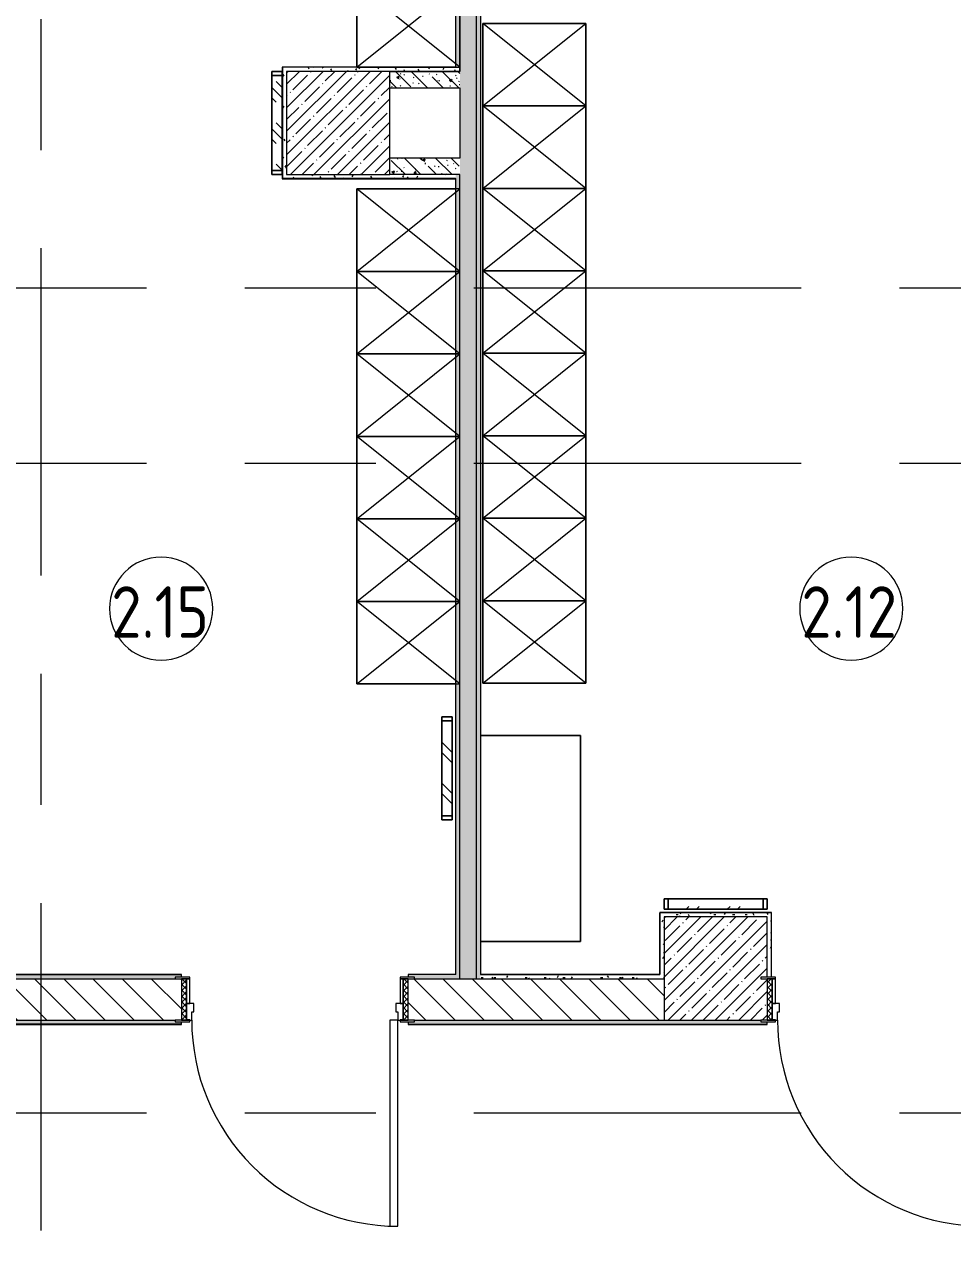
# Model space of a CAD drawing. Header units: millimetres. Extents: x 35147 to 231677, y -8553 to 29000.
# Drawn here: x 75480 to 79978, y 17440 to 23426 of the extents above; entities that cross this region are included whole.
import ezdxf

# ---------------------------------------------------------------- set-up
doc = ezdxf.new("R2010")
doc.units = ezdxf.units.MM
doc.linetypes.add('Осевая', pattern=[3175, 635, -476.25, 1587.5, -476.25])
for name, color, linetype, lineweight in [('A-AREA-IDEN', 7, 'Continuous', 9), ('A-DOOR', 7, 'Continuous', 9), ('A-DOOR-1', 7, 'Continuous', 13), ('A-DOOR-FRAM', 7, 'Continuous', 13), ('A-DOOR-FRAM-1', 7, 'Continuous', 9), ('A-WALL', 7, 'Continuous', 9), ('I-FURN', 7, 'Continuous', 9), ('I-WALL', 7, 'Continuous', 9), ('S-COLS', 7, 'Continuous', 9), ('Оси-2', 7, 'Осевая', 9)]:
    doc.layers.add(name, color=color, linetype=linetype, lineweight=lineweight)
for name, color, linetype, lineweight, true_color in [('A-WALL-1', 7, 'Continuous', 9, 0x3c3c3c), ('A-WALL-FNSH-1', 7, 'Continuous', 9, 0x3c3c3c), ('I-FURN-1', 7, 'Continuous', 9, 0xf0f0f0)]:
    doc.layers.add(name, color=color, linetype=linetype, lineweight=lineweight, true_color=true_color)
doc.styles.add('GOST Common_1', font='GOST_Common.ttf', dxfattribs={"width": 0.9, "height": 250})
pattern_1 = [(135, (0, 0), (-75.43415, -75.43415), [106.68, -17.78, 3.556, -17.78]), (135, (0, 75.39), (-75.43415, -75.43415), []), (50, (0, 0), (127.52922, -11.15758), [13.335, -146.685]), (355, (0, 0), (-24.66966, 133.74002), [10.668, -117.348]), (100.451, (10.63, -0.93), (102.85973, 122.58178), [11.333, -124.663]), (46.184, (0, 35.56), (189.75516, -29.43036), [20.002, -220.027]), (96.636, (15.81, 33.1), (166.1822, 173.1996), [17, -186.995]), (351.184, (0, 35.56), (166.18393, 173.19757), [16.002, -176.022]), (21, (17.78, 26.67), (106.13027, -71.58603), [13.335, -146.685]), (326, (17.78, 26.67), (43.26188, 128.93175), [10.668, -117.348]), (71.451, (26.62, 20.7), (149.39198, 57.34505), [11.333, -124.663]), (37.5, (0, 0), (2.162228, 59.188357), [3.353, -112.573, 3.353, -115.773, -117.792]), (37.5, (0, 0), (2.162228, 59.188357), [-235.052, 3.353, -114.44]), (7.5, (0, 0), (46.773857, 70.12615), [3.353, -64.567, 3.353, -109.906, -44.894]), (7.5, (0, 0), (46.773857, 70.12615), [-181.178, 3.353, -41.542]), (327.5, (-39.65, 0), (94.91367, -4.010093), [3.353, -41.097, 3.353, -135.331, -184.023]), (327.5, (-39.65, 0), (94.91367, -4.010093), [-183.134, 3.353, -180.67]), (317.5, (-57.43, 0), (103.69057, 17.79882), [3.353, -54.432, 3.353, -88.748, -130.683]), (317.5, (-57.43, 0), (103.69057, 17.79882), [-149.885, 3.353, -127.33])]
pattern_2 = [(45, (50, 50), (-200, 0), [141.42, -141.42]), (45, (100, 50), (-200, 0), [70.71, -212.13]), (45, (50, 100), (-200, 0), [70.71, -212.13])]
pattern_3 = [(0, (0, 0), (121.92, 30.48), [10.058, -81.382, 10.058, -81.382, -487.68]), (0, (0, 0), (121.92, 30.48), [-182.88, 10.058, -172.822, 10.058, -81.382, -213.36]), (0, (0, 0), (121.92, 30.48), [-457.2, 10.058, -50.902, 10.058, -142.342]), (120, (45.72, 15.24), (-87.356454, 90.345817), [10.058, -81.382, 10.058, -81.382, -487.68]), (120, (45.72, 15.24), (-87.356454, 90.345817), [-182.88, 10.058, -172.822, 10.058, -81.382, -213.36]), (120, (45.72, 15.24), (-87.356454, 90.345817), [-457.2, 10.058, -50.902, 10.058, -142.342]), (240, (60.96, 76.2), (-34.563546, -120.825817), [10.058, -81.382, 10.058, -81.382, -487.68]), (240, (60.96, 76.2), (-34.563546, -120.825817), [-182.88, 10.058, -172.822, 10.058, -81.382, -213.36]), (240, (60.96, 76.2), (-34.563546, -120.825817), [-457.2, 10.058, -50.902, 10.058, -142.342])]

# ---------------------------------------------------------------- blocks, each defined once
blk = doc.blocks.new('BSC_Колонна _Прямоугольная - 500х500-V25-План размещения напольных электротехнических лючков и розеток 2 этажа в осях 12-23')
at = {"layer": 'S-COLS'}
h = blk.add_hatch(dxfattribs=at)
h.set_pattern_fill('FP_33', color=256, style=0, pattern_type=2)
h.set_pattern_definition([(45, (-77000, -22950), (-57.02463, 57.02463), []), (45, (-76942.975, -22950), (-57.02463, 57.02463), [100.806, -20.161, 3.353, -16.808])])
h.paths.add_polyline_path([(-250, -250), (250, -250), (250, 250), (-250, 250)])
for p, q in [((250, 250), (-250, 250)), ((-250, 250), (-250, -250)), ((250, -250), (250, 250)), ((-250, -250), (250, -250))]:
    blk.add_line(p, q, dxfattribs=at)
blk = doc.blocks.new('110_Дверь_СКБ_1Ст_Внутренняя1 - Д-4 1100x2100h_су мгн-32375332-План размещения напольных электротехнических лючков и розеток 2 этажа в осях 12-23')
at = {"layer": 'A-DOOR'}
h = blk.add_hatch(dxfattribs=at)
h.set_pattern_fill('FP_40', color=256, style=0, pattern_type=2)
h.set_pattern_definition([(135, (1751.41, 164.685), (-14.14214, -14.14214), []), (225, (1751.41, 164.685), (14.14214, -14.14214), [])])
h.paths.add_polyline_path([(562.5, 100), (537.5, 100), (537.5, -100), (562.5, -100)])
at = {"layer": 'A-DOOR-FRAM-1'}
h = blk.add_hatch(dxfattribs=at)
h.set_pattern_fill('FP_41', color=256, style=0, pattern_type=2)
h.set_pattern_definition([(45, (-371.384, 164.685), (-14.1421, 14.1421), []), (135, (-371.384, 164.685), (-14.1421, -14.1421), [])])
h.paths.add_polyline_path([(-512.5, 100), (-537.5, 100), (-537.5, -100), (-512.5, -100)])
at = {"layer": 'A-DOOR'}
blk.add_arc((-487.5, 100), 1000, 360, 90, dxfattribs=at)
at = {"layer": 'A-DOOR-1'}
for p, q in [((-487.5, 1100), (-487.5, 100)), ((-447.5, 1100), (-487.5, 1100)), ((-447.5, 100), (-447.5, 1100)), ((-487.5, 100), (-447.5, 100))]:
    blk.add_line(p, q, dxfattribs=at)
at = {"layer": 'A-DOOR-FRAM'}
for p, q in [((-497.5, 108), (-567.5, 108)), ((-567.5, 108), (-567.5, 100)), ((-567.5, 100), (-497.5, 100)), ((-512.5, 100), (-537.5, 100)), ((-537.5, 100), (-537.5, -100)), ((-487.5, 100), (-512.5, 100)), ((-512.5, 100), (-512.5, 20)), ((-512.5, -100), (-512.5, 100)), ((-497.5, 100), (-512.5, 100)), ((-512.5, 100), (-512.5, 99)), ((-512.5, 99), (-497.5, 99)), ((-497.5, 100), (-497.5, 108)), ((-497.5, 99), (-497.5, 100)), ((-487.5, 60), (-487.5, 100)), ((-477.5, 60), (-487.5, 60)), ((-477.5, 20), (-477.5, 60)), ((512.5, 60), (502.5, 60)), ((502.5, 60), (502.5, 20)), ((512.5, 100), (512.5, 60)), ((537.5, 100), (512.5, 100)), ((592.5, 108), (522.5, 108)), ((522.5, 108), (522.5, 100)), ((537.5, 100), (522.5, 100)), ((522.5, 100), (522.5, 99)), ((522.5, 100), (592.5, 100)), ((522.5, 99), (537.5, 99)), ((537.5, 20), (537.5, 100)), ((562.5, 100), (537.5, 100)), ((537.5, 100), (537.5, -100)), ((537.5, 99), (537.5, 100)), ((562.5, -100), (562.5, 100)), ((592.5, 100), (592.5, 108)), ((-512.5, 20), (-477.5, 20)), ((-497.5, 20), (-512.5, 20)), ((-512.5, 20), (-512.5, -100)), ((-497.5, -100), (-497.5, 20)), ((502.5, 20), (537.5, 20)), ((537.5, 20), (522.5, 20)), ((522.5, 20), (522.5, -100)), ((537.5, -100), (537.5, 20)), ((-497.5, -100), (-567.5, -100)), ((-567.5, -100), (-567.5, -108)), ((-567.5, -108), (-497.5, -108)), ((-537.5, -100), (-512.5, -100)), ((-512.5, -100), (-497.5, -100)), ((-497.5, -108), (-497.5, -100)), ((522.5, -100), (537.5, -100)), ((592.5, -100), (522.5, -100)), ((522.5, -100), (522.5, -108)), ((522.5, -108), (592.5, -108)), ((537.5, -100), (562.5, -100)), ((592.5, -108), (592.5, -100))]:
    blk.add_line(p, q, dxfattribs=at)
blk = doc.blocks.new('BSC_Колонна _Прямоугольная - 500х500-V48-План размещения напольных электротехнических лючков и розеток 2 этажа в осях 12-23')
at = {"layer": 'S-COLS'}
h = blk.add_hatch(dxfattribs=at)
h.set_pattern_fill('FP_53', color=256, style=0, pattern_type=2)
h.set_pattern_definition([(45, (-78830, -18850), (-57.02463, 57.02463), []), (45, (-78772.975, -18850), (-57.02463, 57.02463), [100.806, -20.161, 3.353, -16.808])])
h.paths.add_polyline_path([(-250, -250), (250, -250), (250, -50), (220, -50), (220, -42), (250, -42), (250, 250), (-250, 250)])
for p, q in [((250, 250), (-250, 250)), ((-250, 250), (-250, -250)), ((250, -42), (250, 250)), ((-250, -250), (220, -250))]:
    blk.add_line(p, q, dxfattribs=at)
blk = doc.blocks.new('Зеркало обычное - 1_30-V141-План размещения напольных электротехнических лючков и розеток 2 этажа в осях 12-23')
at = {"layer": 'I-FURN'}
h = blk.add_hatch(dxfattribs=at)
h.set_pattern_fill('FP_59', color=256, style=0, pattern_type=2)
h.set_pattern_definition(pattern_2)
h.paths.add_polyline_path([(230, 60), (-230, 60), (-230, 10), (230, 10)])
at = {"layer": 'I-FURN-1'}
for p, q in [((250, 60), (-250, 60)), ((-250, 60), (-250, 10)), ((-250, 10), (-250, 60)), ((-250, 60), (-230, 60)), ((230, 60), (-230, 60)), ((-230, 60), (-230, 10)), ((-230, 10), (-230, 60)), ((-230, 60), (230, 60)), ((-230, 60), (230, 60)), ((230, 60), (-230, 60)), ((-230, 60), (230, 60)), ((-230, 10), (-230, 60)), ((-230, 10), (-230, 60)), ((230, 10), (230, 60)), ((230, 60), (230, 10)), ((230, 60), (250, 60)), ((230, 60), (230, 10)), ((230, 10), (230, 60)), ((250, 10), (250, 60)), ((250, 60), (250, 10)), ((-250, 10), (250, 10)), ((-230, 10), (-250, 10)), ((-230, 10), (230, 10)), ((230, 10), (-230, 10)), ((230, 10), (-230, 10)), ((-230, 10), (230, 10)), ((230, 10), (-230, 10)), ((250, 10), (230, 10))]:
    blk.add_line(p, q, dxfattribs=at)
blk = doc.blocks.new('Зеркало обычное - 1_30-29573463-План размещения напольных электротехнических лючков и розеток 2 этажа в осях 12-23')
at = {"layer": 'I-FURN'}
h = blk.add_hatch(dxfattribs=at)
h.set_pattern_fill('FP_59', color=256, style=0, pattern_type=2)
h.set_pattern_definition(pattern_2)
h.paths.add_polyline_path([(230, 60), (-230, 60), (-230, 10), (230, 10)])
at = {"layer": 'I-FURN-1'}
for p, q in [((250, 60), (-250, 60)), ((-250, 60), (-250, 10)), ((-250, 10), (-250, 60)), ((-250, 60), (-230, 60)), ((230, 60), (-230, 60)), ((-230, 60), (-230, 10)), ((-230, 10), (-230, 60)), ((-230, 60), (230, 60)), ((-230, 60), (230, 60)), ((230, 60), (-230, 60)), ((-230, 60), (230, 60)), ((-230, 10), (-230, 60)), ((-230, 10), (-230, 60)), ((230, 10), (230, 60)), ((230, 60), (230, 10)), ((230, 60), (250, 60)), ((230, 60), (230, 10)), ((230, 10), (230, 60)), ((250, 10), (250, 60)), ((250, 60), (250, 10)), ((-250, 10), (250, 10)), ((-230, 10), (-250, 10)), ((-230, 10), (230, 10)), ((230, 10), (-230, 10)), ((230, 10), (-230, 10)), ((-230, 10), (230, 10)), ((230, 10), (-230, 10)), ((250, 10), (230, 10))]:
    blk.add_line(p, q, dxfattribs=at)
blk = doc.blocks.new('Зеркало обычное - 1_30-V143-План размещения напольных электротехнических лючков и розеток 2 этажа в осях 12-23')
at = {"layer": 'I-FURN'}
h = blk.add_hatch(dxfattribs=at)
h.set_pattern_fill('FP_59', color=256, style=0, pattern_type=2)
h.set_pattern_definition(pattern_2)
h.paths.add_polyline_path([(230, 60), (-230, 60), (-230, 10), (230, 10)])
at = {"layer": 'I-FURN-1'}
for p, q in [((250, 60), (-250, 60)), ((-250, 60), (-250, 10)), ((-250, 10), (-250, 60)), ((-250, 60), (-230, 60)), ((230, 60), (-230, 60)), ((-230, 60), (-230, 10)), ((-230, 10), (-230, 60)), ((-230, 60), (230, 60)), ((-230, 60), (230, 60)), ((230, 60), (-230, 60)), ((-230, 60), (230, 60)), ((-230, 10), (-230, 60)), ((-230, 10), (-230, 60)), ((230, 10), (230, 60)), ((230, 60), (230, 10)), ((230, 60), (250, 60)), ((230, 60), (230, 10)), ((230, 10), (230, 60)), ((250, 10), (250, 60)), ((250, 60), (250, 10)), ((-250, 10), (250, 10)), ((-230, 10), (-250, 10)), ((-230, 10), (230, 10)), ((230, 10), (-230, 10)), ((230, 10), (-230, 10)), ((-230, 10), (230, 10)), ((230, 10), (-230, 10)), ((250, 10), (230, 10))]:
    blk.add_line(p, q, dxfattribs=at)
blk = doc.blocks.new('Шкаф параметрический - 1_54-26340428-План размещения напольных электротехнических лючков и розеток 2 этажа в осях 12-23')
at = {"layer": 'I-FURN-1'}
for p, q in [((0, 0), (400, -500)), ((0, -500), (400, 0)), ((400, 0), (0, 0)), ((0, 0), (0, -500)), ((0, -500), (0, 0)), ((0, 0), (400, 0)), ((400, -500), (400, 0)), ((400, 0), (400, -500)), ((0, -500), (400, -500)), ((400, -500), (0, -500))]:
    blk.add_line(p, q, dxfattribs=at)
blk = doc.blocks.new('Шкаф параметрический - 1_54-26340625-План размещения напольных электротехнических лючков и розеток 2 этажа в осях 12-23')
at = {"layer": 'I-FURN-1'}
for p, q in [((0, 0), (400, 500)), ((0, 500), (400, 0)), ((400, 500), (0, 500)), ((0, 500), (0, 0)), ((0, 20), (0, 500)), ((0, 500), (400, 500)), ((400, 0), (400, 500)), ((400, 500), (400, 20)), ((0, 0), (400, 0))]:
    blk.add_line(p, q, dxfattribs=at)
blk = doc.blocks.new('Шкаф параметрический - 1_54-V144-План размещения напольных электротехнических лючков и розеток 2 этажа в осях 12-23')
at = {"layer": 'I-FURN-1'}
for p, q in [((0, 0), (400, 500)), ((0, 500), (400, 0)), ((400, 500), (0, 500)), ((0, 500), (0, 0)), ((0, 20), (0, 500)), ((0, 500), (400, 500)), ((400, 0), (400, 500)), ((400, 500), (400, 20)), ((0, 0), (400, 0))]:
    blk.add_line(p, q, dxfattribs=at)
blk = doc.blocks.new('Марка_Помещения - Номер-25198446-План размещения напольных электротехнических лючков и розеток 2 этажа в осях 12-23')
at = {"layer": 'A-AREA-IDEN'}
for start, end in [(360, 180), (180, 360)]:
    blk.add_arc((0, 0), 2.5, start, end, dxfattribs=at)

msp = doc.modelspace()

# ---------------------------------------------------------------- hatches: boundary and pattern name
at = {"layer": 'I-WALL'}
h = msp.add_hatch(dxfattribs=at)
h.set_pattern_fill('FP_27', color=256, style=0, pattern_type=2)
h.set_pattern_definition(pattern_1)
h.paths.add_polyline_path([(77590, 18800), (77670, 18800), (77670, 26900), (77590, 26900), (77590, 18820)])
h = msp.add_hatch(dxfattribs=at)
h.set_pattern_fill('FP_58', color=256, style=0, pattern_type=2)
h.set_pattern_definition(pattern_3)
h.paths.add_polyline_path([(77670, 18800), (77690, 18800), (77690, 26900), (77670, 26900), (77670, 20023.2)])
h = msp.add_hatch(dxfattribs=at)
h.set_pattern_fill('FP_58', color=256, style=0, pattern_type=2)
h.set_pattern_definition(pattern_3)
h.paths.add_polyline_path([(77570, 23220), (77590, 23221), (77590, 26530), (77570, 26529), (77570, 23221)])
h = msp.add_hatch(dxfattribs=at)
h.set_pattern_fill('FP_58', color=256, style=0, pattern_type=2)
h.set_pattern_definition(pattern_3)
h.paths.add_polyline_path([(76730, 22700), (76750, 22700), (76750, 23220), (76730, 23220), (76730, 23200)])
h = msp.add_hatch(dxfattribs=at)
h.set_pattern_fill('FP_58', color=256, style=0, pattern_type=2)
h.set_pattern_definition(pattern_3)
h.paths.add_polyline_path([(77590, 23200), (77590, 23220), (76750, 23220), (76750, 23200), (77250, 23200)])
h = msp.add_hatch(dxfattribs=at)
h.set_pattern_fill('FP_27', color=256, style=0, pattern_type=2)
h.set_pattern_definition(pattern_1)
h.paths.add_polyline_path([(77590, 23120), (77590, 23200), (77250, 23200), (77250, 23120)])
h = msp.add_hatch(dxfattribs=at)
h.set_pattern_fill('FP_27', color=256, style=0, pattern_type=2)
h.set_pattern_definition(pattern_1)
h.paths.add_polyline_path([(77570, 22700), (77590, 22700), (77590, 22780), (77250, 22780), (77250, 22700)])
h = msp.add_hatch(dxfattribs=at)
h.set_pattern_fill('FP_58', color=256, style=0, pattern_type=2)
h.set_pattern_definition(pattern_3)
h.paths.add_polyline_path([(77569, 22680), (77570, 22680), (77570, 22700), (76730, 22700), (76730, 22680), (77250, 22680)])
h = msp.add_hatch(dxfattribs=at)
h.set_pattern_fill('FP_58', color=256, style=0, pattern_type=2)
h.set_pattern_definition(pattern_3)
h.paths.add_polyline_path([(77570, 18820), (77590, 18820), (77590, 22700), (77570, 22700), (77570, 18821)])
h = msp.add_hatch(dxfattribs=at)
h.set_pattern_fill('FP_58', color=256, style=0, pattern_type=2)
h.set_pattern_definition(pattern_3)
h.paths.add_polyline_path([(78580, 18820), (78580, 19120), (78560, 19120), (78560, 18820)])
h = msp.add_hatch(dxfattribs=at)
h.set_pattern_fill('FP_58', color=256, style=0, pattern_type=2)
h.set_pattern_definition(pattern_3)
h.paths.add_polyline_path([(79080, 19100), (79100, 19100), (79100, 19120), (78580, 19120), (78580, 19100), (79036.6, 19100)])
h = msp.add_hatch(dxfattribs=at)
h.set_pattern_fill('FP_58', color=256, style=0, pattern_type=2)
h.set_pattern_definition(pattern_3)
h.paths.add_polyline_path([(79088, 18808), (79100, 18808), (79100, 19100), (79080, 19100), (79080, 18808)])
h = msp.add_hatch(dxfattribs=at)
h.set_pattern_fill('FP_19', color=256, style=0, pattern_type=2)
h.set_pattern_definition([(135, (0, 0), (-70.71068, -70.71068), [])])
h.paths.add_polyline_path([(84200, 18600), (84200, 18800), (80180, 18800), (80180, 18600), (83403.8, 18600)])
h.paths.add_polyline_path([(78580, 18600), (78580, 18800), (77340, 18800), (77340, 18600), (77580.9, 18600)])
h.paths.add_polyline_path([(76210, 18600), (76240, 18600), (76240, 18800), (74040, 18800), (74040, 18600), (76125.1, 18600)])
h.paths.add_polyline_path([(73540, 18600), (73540, 18800), (66760, 18800), (66760, 18600), (73213.7, 18600)])
h = msp.add_hatch(dxfattribs=at)
h.set_pattern_fill('FP_58', color=256, style=0, pattern_type=2)
h.set_pattern_definition(pattern_3)
h.paths.add_polyline_path([(77590, 18800), (77590, 18820), (77340, 18820), (77340, 18808), (77370, 18808), (77370, 18800), (77580.9, 18800)])
h.paths.add_polyline_path([(76210, 18800), (76210, 18808), (76240, 18808), (76240, 18820), (74060, 18820), (74060, 18800), (76125.1, 18800)])
h = msp.add_hatch(dxfattribs=at)
h.set_pattern_fill('FP_58', color=256, style=0, pattern_type=2)
h.set_pattern_definition(pattern_3)
h.paths.add_polyline_path([(78580, 18800), (78580, 18820), (77690, 18820), (77690, 18800)])
h = msp.add_hatch(dxfattribs=at)
h.set_pattern_fill('FP_58', color=256, style=0, pattern_type=2)
h.set_pattern_definition(pattern_3)
h.paths.add_polyline_path([(84459, 18580), (84460, 18580), (84460, 18600), (80210, 18599.9), (80210, 18592), (80180, 18592), (80180, 18580), (83403.8, 18580)])
h.paths.add_polyline_path([(77370, 18580), (79080, 18580), (79080, 18592), (79050, 18592), (79050, 18600), (77370, 18599.7), (77370, 18592), (77340, 18592), (77340, 18580)])
h.paths.add_polyline_path([(76240, 18580), (76240, 18592), (76210, 18592), (76210, 18600), (66760, 18600), (66760, 18580), (76210, 18580)])

# ---------------------------------------------------------------- linework, layer by layer
at = {"layer": 'A-WALL'}
for p, q in [((77690, 26900), (77690, 18820)), ((77590, 26600), (77590, 23221)), ((77570, 23220), (77570, 26530)), ((77590, 23221), (77590, 26530)), ((77590, 18800), (77590, 22700)), ((77570, 18820), (77570, 22680)), ((78560, 18820), (78560, 19120)), ((79100, 19120), (79100, 18808)), ((74040, 18800), (76210, 18800)), ((74060, 18820), (76240, 18820)), ((77570, 18820), (77340, 18820)), ((77370, 18800), (78580, 18800)), ((77690, 18820), (78560, 18820)), ((74040, 18600), (76210, 18600)), ((77370, 18600), (78580, 18600))]:
    msp.add_line(p, q, dxfattribs=at)
at = {"layer": 'A-WALL-1'}
for p, q in [((77670, 18800), (77670, 26900)), ((76730, 23220), (76730, 22680)), ((77570, 23220), (76730, 23220)), ((77590, 23200), (77250, 23200)), ((77250, 23200), (77590, 23200)), ((77590, 23220), (77590, 23200)), ((77590, 23200), (77590, 23220)), ((77250, 23120), (77590, 23120)), ((77590, 23120), (77590, 22780)), ((77590, 22780), (77250, 22780)), ((77590, 22700), (77250, 22700)), ((77569, 22680), (77570, 22680)), ((79100, 19120), (78560, 19120)), ((76240, 18808), (76240, 18820)), ((77340, 18820), (77340, 18808)), ((76240, 18580), (76240, 18592)), ((77340, 18592), (77340, 18580)), ((77340, 18580), (79080, 18580)), ((79080, 18580), (79080, 18592))]:
    msp.add_line(p, q, dxfattribs=at)
at = {"layer": 'A-WALL-FNSH-1'}
for p, q in [((77691, 18821), (77691, 26879)), ((77569, 26529), (77569, 23221)), ((76729, 23221), (76729, 22679)), ((77569, 23221), (76729, 23221)), ((76729, 22679), (77569, 22679)), ((77569, 22680), (76730, 22680)), ((77569, 22679), (77569, 18821)), ((78559, 19121), (78559, 18821)), ((79101, 19121), (78559, 19121)), ((79101, 18820), (79101, 19121)), ((76240, 18821), (74061, 18821)), ((76240, 18820), (76240, 18821)), ((77569, 18821), (77340, 18821)), ((77340, 18821), (77340, 18820)), ((78559, 18821), (77691, 18821)), ((79100, 18820), (79101, 18820)), ((76240, 18580), (66781, 18580)), ((66781, 18579), (76240, 18579)), ((76240, 18579), (76240, 18580)), ((77340, 18580), (77340, 18579)), ((77340, 18579), (79080, 18579)), ((79080, 18579), (79080, 18580))]:
    msp.add_line(p, q, dxfattribs=at)
at = {"layer": 'I-FURN-1'}
for p, q in [((78175, 19980), (77690, 19980)), ((77690, 19980), (78175, 19980)), ((78175, 18980), (78175, 19980)), ((78175, 19980), (78175, 18980)), ((77690, 18980), (78175, 18980)), ((78175, 18980), (77690, 18980))]:
    msp.add_line(p, q, dxfattribs=at)
at = {"layer": 'Оси-2'}
for p, q in [((75560, 593.7), (75560, 25078.1)), ((38446.8, 22150), (82200, 22150)), ((38446.8, 21300), (82200, 21300)), ((38446.8, 18150), (82200, 18150))]:
    msp.add_line(p, q, dxfattribs=at)

# ---------------------------------------------------------------- block references
at = {"layer": 'A-AREA-IDEN', "xscale": 99.99999999999993, "yscale": 99.99999999999993, "zscale": 99.99999999999993}
for p in [(76141.6, 20594.8), (79487.8, 20594.8)]:
    msp.add_blockref('Марка_Помещения - Номер-25198446-План размещения напольных электротехнических лючков и розеток 2 этажа в осях 12-23', p, dxfattribs=at)
at = {"layer": 'A-DOOR', "rotation": 180}
for p in [(76802.5, 18700), (79642.5, 18700)]:
    msp.add_blockref('110_Дверь_СКБ_1Ст_Внутренняя1 - Д-4 1100x2100h_су мгн-32375332-План размещения напольных электротехнических лючков и розеток 2 этажа в осях 12-23', p, dxfattribs=at)
at = {"layer": 'I-FURN-1'}
for name, p, rotation in [('Шкаф параметрический - 1_54-26340625-План размещения напольных электротехнических лючков и розеток 2 этажа в осях 12-23', (77590, 23221), 90.00000000000031), ('Шкаф параметрический - 1_54-26340428-План размещения напольных электротехнических лючков и розеток 2 этажа в осях 12-23', (77700.8, 23032.9), 89.99999999999972), ('Зеркало обычное - 1_30-29573463-План размещения напольных электротехнических лючков и розеток 2 этажа в осях 12-23', (76669, 22950), 269.9999999999998), ('Шкаф параметрический - 1_54-26340428-План размещения напольных электротехнических лючков и розеток 2 этажа в осях 12-23', (77700.8, 22632.9), 89.99999999999972), ('Шкаф параметрический - 1_54-V144-План размещения напольных электротехнических лючков и розеток 2 этажа в осях 12-23', (77590, 22230), 90.00000000000031), ('Шкаф параметрический - 1_54-26340428-План размещения напольных электротехнических лючков и розеток 2 этажа в осях 12-23', (77700.8, 22232.9), 89.99999999999972), ('Шкаф параметрический - 1_54-V144-План размещения напольных электротехнических лючков и розеток 2 этажа в осях 12-23', (77590, 21830), 90.00000000000031), ('Шкаф параметрический - 1_54-26340428-План размещения напольных электротехнических лючков и розеток 2 этажа в осях 12-23', (77700.8, 21832.9), 89.99999999999972), ('Шкаф параметрический - 1_54-V144-План размещения напольных электротехнических лючков и розеток 2 этажа в осях 12-23', (77590, 21430), 90.00000000000031), ('Шкаф параметрический - 1_54-26340428-План размещения напольных электротехнических лючков и розеток 2 этажа в осях 12-23', (77700.8, 21432.9), 89.99999999999972), ('Шкаф параметрический - 1_54-26340428-План размещения напольных электротехнических лючков и розеток 2 этажа в осях 12-23', (77700.8, 21032.9), 89.99999999999972), ('Шкаф параметрический - 1_54-V144-План размещения напольных электротехнических лючков и розеток 2 этажа в осях 12-23', (77590, 21030), 90.00000000000031), ('Шкаф параметрический - 1_54-V144-План размещения напольных электротехнических лючков и розеток 2 этажа в осях 12-23', (77590, 20630), 90.00000000000031), ('Шкаф параметрический - 1_54-26340428-План размещения напольных электротехнических лючков и розеток 2 этажа в осях 12-23', (77700.8, 20632.9), 89.99999999999972), ('Шкаф параметрический - 1_54-V144-План размещения напольных электротехнических лючков и розеток 2 этажа в осях 12-23', (77590, 20230), 90.00000000000031), ('Шкаф параметрический - 1_54-26340428-План размещения напольных электротехнических лючков и розеток 2 этажа в осях 12-23', (77700.8, 20232.9), 89.99999999999972), ('Зеркало обычное - 1_30-V143-План размещения напольных электротехнических лючков и розеток 2 этажа в осях 12-23', (77492.5, 19820.2), 269.9999999999998), ('Зеркало обычное - 1_30-V141-План размещения напольных электротехнических лючков и розеток 2 этажа в осях 12-23', (78830, 19196.9), 180)]:
    msp.add_blockref(name, p, dxfattribs=dict(at, rotation=rotation))
at = {"layer": 'S-COLS'}
for name, p in [('BSC_Колонна _Прямоугольная - 500х500-V25-План размещения напольных электротехнических лючков и розеток 2 этажа в осях 12-23', (77000, 22950)), ('BSC_Колонна _Прямоугольная - 500х500-V48-План размещения напольных электротехнических лючков и розеток 2 этажа в осях 12-23', (78830, 18850))]:
    msp.add_blockref(name, p, dxfattribs=at)

# ---------------------------------------------------------------- texts
at = {"layer": 'A-AREA-IDEN', "char_height": 250, "width": 606.076, "attachment_point": 1, "style": 'GOST Common_1'}
for s, insert in [('2.15', (75899.8, 20703.3)), ('2.12', (79245.9, 20703.3))]:
    msp.add_mtext(s, dxfattribs=dict(at, insert=insert))

doc.saveas('drawing.dxf')
